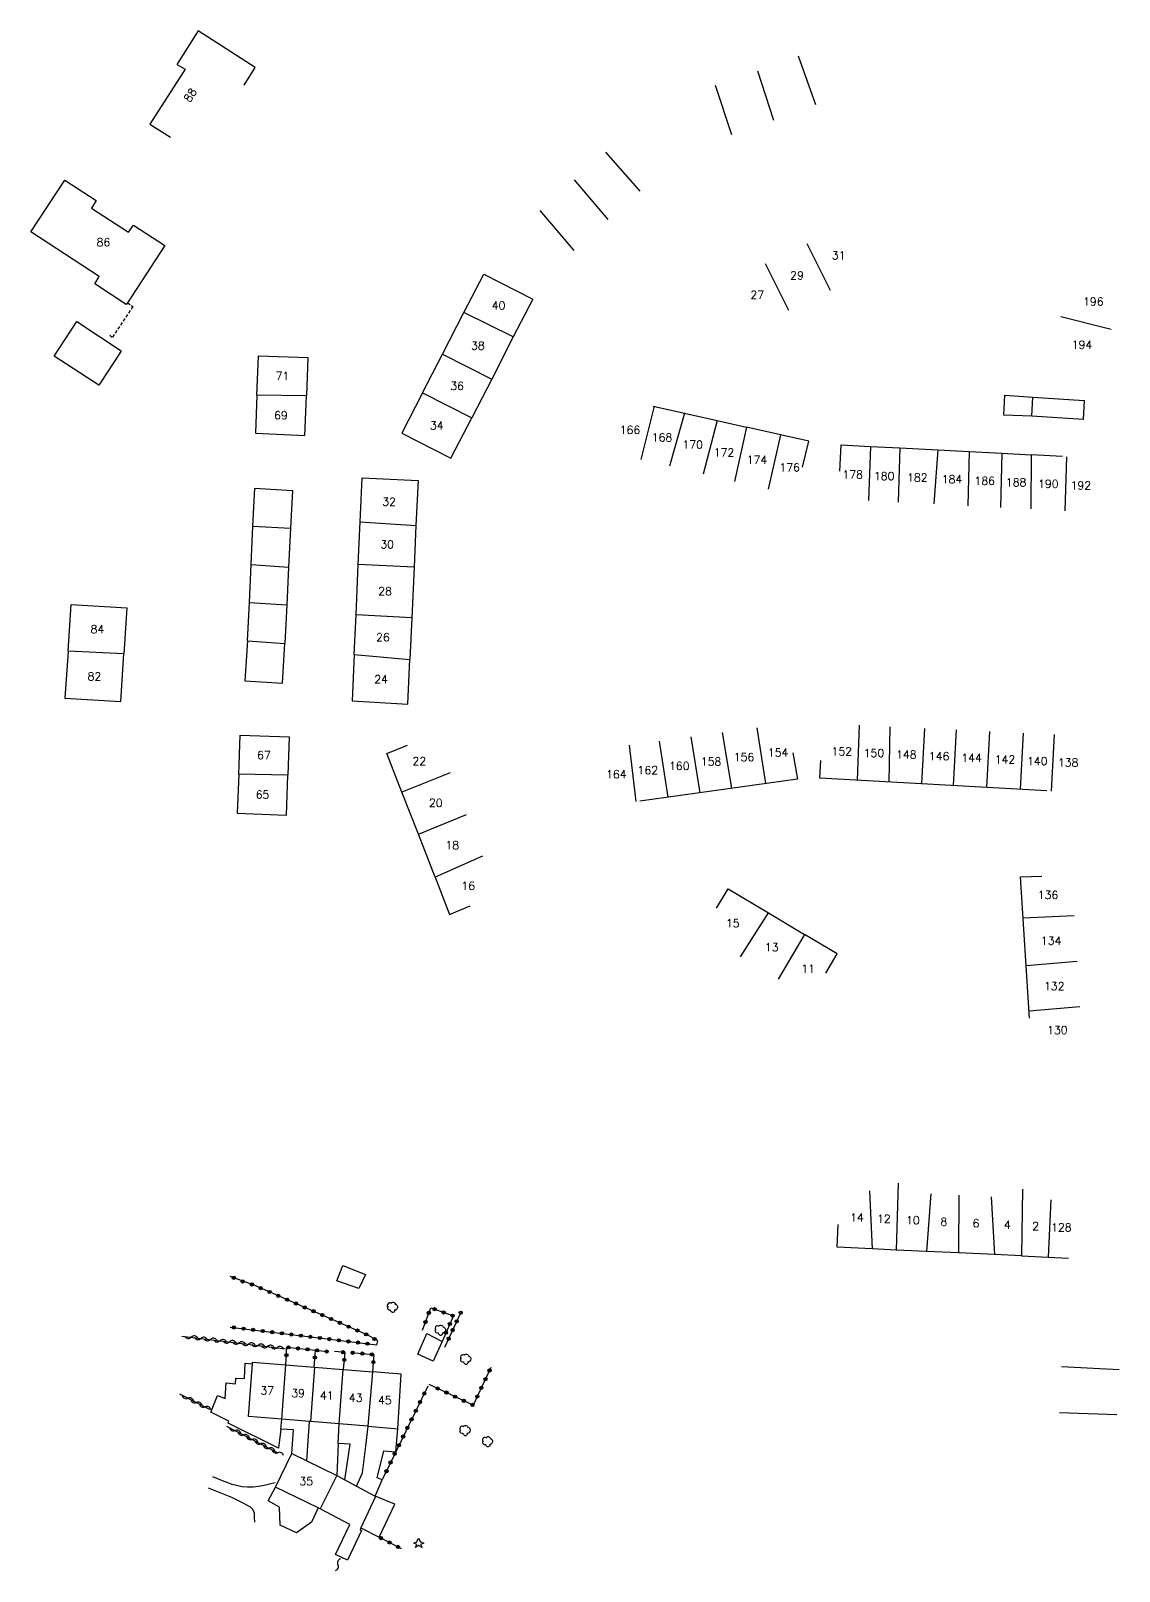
# Model space of a CAD drawing. Header units: millimetres. Extents: x 79056 to 79975, y 144167 to 145000.
# Drawn here: x 79161.6 to 79331.6, y 144595.5 to 144836.1 of the extents above; entities that cross this region are included whole.
import ezdxf
from ezdxf.enums import TextEntityAlignment as Align

# ---------------------------------------------------------------- set-up
doc = ezdxf.new("R2010")
doc.units = ezdxf.units.MM
doc.linetypes.add('DASHED', pattern=[0.75, 0.5, -0.25])
doc.layers.get('0').update_dxf_attribs({"linetype": 'CONTINUOUS'})
for name, color, linetype in [('W0017', 7, 'CONTINUOUS'), ('W0100', 7, 'CONTINUOUS'), ('W0101', 7, 'CONTINUOUS'), ('W0104', 1, 'CONTINUOUS'), ('W0112', 1, 'DASHED'), ('W0300', 7, 'CONTINUOUS'), ('W0303', 7, 'CONTINUOUS'), ('W0310', 3, 'CONTINUOUS'), ('W0323', 7, 'CONTINUOUS'), ('W0991', 7, 'CONTINUOUS'), ('W1102', 7, 'CONTINUOUS')]:
    doc.layers.add(name, color=color, linetype=linetype)
doc.styles.get("Standard").update_dxf_attribs({"font": 'romans.shx', "width": 0.85})

# ---------------------------------------------------------------- blocks, each defined once
blk = doc.blocks.new('T303')
for p, q in [((-0.77, 0), (-0.28, 0.21)), ((-0.28, -0.21), (-0.77, 0)), ((-0.28, 0.21), (0, 0.83)), ((0, 0.83), (0.28, 0.21)), ((0.28, 0.21), (0.83, 0)), ((0.83, 0), (0.28, -0.21)), ((-0.49, -0.63), (-0.28, -0.21)), ((0, -0.35), (-0.49, -0.63)), ((0.56, -0.63), (0, -0.35)), ((0.28, -0.21), (0.56, -0.63))]:
    blk.add_line(p, q)
blk = doc.blocks.new('T300')
for p, q in [((-0.8, 0.51), (-0.86, 0.34)), ((-0.86, 0.34), (-0.86, 0.17)), ((-0.86, 0.17), (-0.74, 0.06)), ((-0.69, 0.63), (-0.8, 0.51)), ((-0.8, -0.06), (-0.74, 0.06)), ((-0.74, 0.06), (-0.69, 0.11)), ((-0.57, 0.69), (-0.69, 0.63)), ((-0.46, 0.69), (-0.57, 0.69)), ((-0.29, 0.63), (-0.46, 0.69)), ((-0.29, 0.63), (-0.17, 0.74)), ((-0.23, 0.57), (-0.29, 0.63)), ((-0.17, 0.74), (-0.06, 0.8)), ((-0.06, 0.8), (0.06, 0.8)), ((0.06, 0.8), (0.23, 0.74)), ((0.23, 0.74), (0.34, 0.63)), ((0.34, 0.63), (0.4, 0.51)), ((0.46, 0.46), (0.34, 0.46)), ((0.4, 0.51), (0.4, 0.46)), ((0.57, 0.4), (0.46, 0.46)), ((0.57, 0.4), (0.69, 0.29)), ((0.69, 0.29), (0.74, 0.17)), ((0.74, 0.06), (0.69, -0.17)), ((0.74, 0.17), (0.74, 0.06)), ((-0.8, -0.17), (-0.8, -0.06)), ((-0.8, -0.23), (-0.8, -0.17)), ((-0.74, -0.34), (-0.8, -0.23)), ((-0.69, -0.4), (-0.74, -0.34)), ((-0.51, -0.46), (-0.69, -0.4)), ((-0.4, -0.46), (-0.51, -0.46)), ((-0.4, -0.46), (-0.34, -0.46)), ((-0.34, -0.46), (-0.34, -0.4)), ((-0.34, -0.51), (-0.34, -0.46)), ((-0.29, -0.63), (-0.34, -0.51)), ((-0.17, -0.74), (-0.29, -0.63)), ((-0.06, -0.8), (-0.17, -0.74)), ((0.06, -0.8), (-0.06, -0.8)), ((0.17, -0.74), (0.06, -0.8)), ((0.23, -0.69), (0.17, -0.74)), ((0.29, -0.46), (0.23, -0.46)), ((0.29, -0.63), (0.23, -0.69)), ((0.46, -0.4), (0.29, -0.46)), ((0.34, -0.51), (0.29, -0.63)), ((0.34, -0.51), (0.34, -0.46)), ((0.57, -0.34), (0.46, -0.4)), ((0.63, -0.29), (0.57, -0.34)), ((0.69, -0.17), (0.63, -0.29))]:
    blk.add_line(p, q)
blk = doc.blocks.new('t310o')
at = {"color": 0, "linetype": 'Continuous'}
for centre, start, end in [((-0.5, 0.38), 216.8699, 323.1304), ((0.5, -0.37), 36.8699, 143.1303)]:
    blk.add_arc(centre, 0.625, start, end, dxfattribs=at)
blk = doc.blocks.new('t323o')
at = {"color": 0, "linetype": 'Continuous'}
for radius in [0.25, 0.15]:
    blk.add_circle((0, 0), radius, dxfattribs=at)

msp = doc.modelspace()

# ---------------------------------------------------------------- linework, layer by layer
at = {"layer": 'W0017'}
for points in [[(79199.73, 144609.35), (79198.86, 144609.12), (79198, 144608.89), (79197.12, 144608.73), (79196.28, 144608.66), (79195.43, 144608.65), (79194.6, 144608.7), (79193.04, 144609.06), (79191.51, 144609.66), (79189.98, 144610.26)], [(79189.27, 144608.53), (79191.1, 144607.8), (79192.93, 144607.07), (79194.67, 144606.2), (79195.26, 144605.89), (79195.84, 144605.57), (79196.27, 144605.16), (79196.46, 144604.57), (79196.48, 144603.89), (79196.51, 144603.2)]]:
    msp.add_lwpolyline(points, dxfattribs=at)
at = {"layer": 'W0100'}
msp.add_lwpolyline([(79194.92, 144827.62), (79196.62, 144830.34), (79187.73, 144836.09), (79184.36, 144830.83), (79185.67, 144830.09), (79180.14, 144821.52), (79183.37, 144819.48)], dxfattribs=at)
at = {"layer": 'W0101'}
for points in [[(79176.48, 144793.36), (79171.54, 144796.55), (79172.25, 144797.73), (79161.56, 144804.71), (79166.86, 144812.78), (79171.77, 144809.57), (79171.05, 144808.41), (79176.84, 144804.65), (79177.61, 144805.73), (79182.5, 144802.57), (79176.65, 144793.62)], [(79206.79, 144605.24), (79206.44, 144605.41), (79199.81, 144608.67), (79202.35, 144613.92), (79204.68, 144612.77), (79209.37, 144610.46), (79206.79, 144605.24)]]:
    msp.add_lwpolyline(points, close=True, dxfattribs=at)
for points in [[(79229.24, 144792.1), (79232.34, 144798.1), (79239.99, 144794.18), (79236.95, 144788.28)], [(79225.89, 144785.6), (79229.24, 144792.1)], [(79236.95, 144788.28), (79233.57, 144781.71)], [(79196.9, 144779.19), (79197.16, 144785.3), (79197.16, 144785.33), (79204.84, 144785.08), (79204.62, 144779.06)], [(79222.78, 144779.57), (79225.89, 144785.6)], [(79222.78, 144779.57), (79219.51, 144773.24), (79227.21, 144769.35), (79230.45, 144775.65)], [(79233.57, 144781.71), (79230.45, 144775.65)], [(79196.9, 144779.19), (79196.66, 144773.25), (79204.4, 144772.89), (79204.62, 144779.06)], [(79258.8, 144777.49), (79263.72, 144776.38)], [(79263.72, 144776.38), (79268.8, 144775.23)], [(79268.8, 144775.23), (79273.38, 144774.19)], [(79278.68, 144773), (79273.38, 144774.19)], [(79282.16, 144767.94), (79283.11, 144771.99), (79278.68, 144773)], [(79287.97, 144767.33), (79287.97, 144767.33), (79288.18, 144771.42), (79292.76, 144771.18)], [(79292.76, 144771.18), (79297.35, 144770.94)], [(79297.35, 144770.94), (79303.26, 144770.63)], [(79303.26, 144770.63), (79308.16, 144770.38)], [(79308.16, 144770.38), (79313.28, 144770.11)], [(79313.28, 144770.11), (79317.87, 144769.87)], [(79322.74, 144769.62), (79317.87, 144769.87)], [(79213.03, 144759.42), (79213.34, 144766.26), (79222.06, 144765.87), (79221.74, 144758.83)], [(79212.73, 144752.75), (79213.03, 144759.42)], [(79221.74, 144758.83), (79221.44, 144752.35)], [(79212.38, 144744.86), (79212.73, 144752.75)], [(79221.44, 144752.35), (79221.08, 144744.4)], [(79167.37, 144739.19), (79167.84, 144746.5), (79176.54, 144745.96), (79176.1, 144738.8)], [(79212.1, 144738.7), (79212.38, 144744.86)], [(79221.08, 144744.4), (79220.79, 144737.9)], [(79167.37, 144739.19), (79166.9, 144731.85), (79175.64, 144731.34), (79176.1, 144738.8)], [(79212.1, 144738.7), (79211.78, 144731.43), (79220.47, 144730.93), (79220.79, 144737.9)], [(79194.04, 144720.02), (79194.28, 144726.08), (79201.93, 144725.82), (79201.71, 144719.85)], [(79219.53, 144717.21), (79217.17, 144723.25), (79220.42, 144724.55)], [(79280.63, 144723.35), (79280.63, 144723.35), (79281.34, 144719.22), (79256.7, 144715.79)], [(79320.31, 144717.4), (79284.87, 144719.37), (79285, 144722.12)], [(79194.04, 144720.02), (79193.8, 144713.91), (79201.49, 144713.6), (79201.71, 144719.85)], [(79222.11, 144710.63), (79219.53, 144717.21)], [(79224.73, 144703.93), (79222.11, 144710.63)], [(79224.73, 144703.93), (79227, 144698.09), (79230.23, 144699.42)], [(79317.62, 144681.87), (79316.2, 144703.97), (79319.52, 144704.05)], [(79268.69, 144699.07), (79270.5, 144702.1), (79276.8, 144698.35)], [(79276.8, 144698.35), (79282.46, 144694.97)], [(79285.76, 144688.9), (79287.57, 144691.92), (79282.46, 144694.97)], [(79293.02, 144645.85), (79287.53, 144646.11), (79287.7, 144649.65)], [(79296.75, 144645.68), (79293.02, 144645.85)], [(79301.53, 144645.45), (79296.75, 144645.68)], [(79306.57, 144645.22), (79301.53, 144645.45)], [(79312.16, 144644.96), (79306.57, 144645.22)], [(79316.33, 144644.76), (79312.16, 144644.96)], [(79316.33, 144644.76), (79320.53, 144644.57)], [(79320.53, 144644.57), (79323.69, 144644.42)], [(79200.77, 144619.28), (79195.58, 144619.71), (79196.19, 144627.93), (79196.21, 144628.18), (79201.43, 144627.76)], [(79201.43, 144627.76), (79205.84, 144627.41), (79205.88, 144627.4)], [(79205.88, 144627.4), (79210.35, 144627.04)], [(79210.35, 144627.04), (79210.41, 144627.04), (79214.96, 144626.67)], [(79214.24, 144618.16), (79214.29, 144618.15), (79218.89, 144617.77), (79219.44, 144626.31), (79214.96, 144626.67)], [(79205.25, 144618.9), (79205.08, 144618.92), (79200.77, 144619.28)], [(79209.72, 144618.53), (79205.25, 144618.9)], [(79214.24, 144618.16), (79209.72, 144618.53)]]:
    msp.add_lwpolyline(points, dxfattribs=at)
at = {"layer": 'W0104'}
for points in [[(79172.21, 144780.77), (79165.19, 144785.28), (79168.73, 144790.68), (79175.7, 144786.09), (79175.37, 144785.59), (79172.5, 144781.2), (79172.21, 144780.77)], [(79212.81, 144639.69), (79209.37, 144640.86), (79210.3, 144643.27), (79213.83, 144641.87), (79212.81, 144639.69)], [(79224.43, 144628.32), (79222.03, 144629.43), (79223.44, 144632.64), (79225.84, 144631.39), (79224.43, 144628.32)]]:
    msp.add_lwpolyline(points, close=True, dxfattribs=at)
for points in [[(79317.96, 144775.89), (79313.6, 144776.08), (79313.75, 144779.19), (79318.12, 144778.86)], [(79317.96, 144775.89), (79318.12, 144778.86)], [(79318.12, 144778.86), (79326.17, 144778.37), (79325.99, 144775.38), (79317.96, 144775.89)], [(79196.26, 144758.72), (79196.57, 144764.68), (79202.44, 144764.29), (79202.12, 144758.41)], [(79196, 144752.72), (79196.26, 144758.72)], [(79196.26, 144758.72), (79202.12, 144758.41)], [(79202.12, 144758.41), (79201.83, 144752.34)], [(79195.71, 144746.79), (79196, 144752.72)], [(79196, 144752.72), (79201.83, 144752.34)], [(79201.83, 144752.34), (79201.56, 144746.46)], [(79195.41, 144740.81), (79195.71, 144746.79)], [(79195.71, 144746.79), (79201.56, 144746.46)], [(79201.56, 144746.46), (79201.23, 144740.4)], [(79195.41, 144740.81), (79194.98, 144734.56), (79200.9, 144734.22), (79201.23, 144740.4)], [(79195.41, 144740.81), (79201.23, 144740.4)], [(79200.63, 144617.7), (79200.24, 144614.75), (79192.39, 144618.66), (79192.52, 144618.97), (79189.68, 144620.34), (79190.75, 144622.94), (79191.92, 144622.52), (79192.06, 144624.92), (79193.56, 144624.78), (79193.59, 144625.69), (79194.93, 144625.6), (79195.04, 144628.02), (79196.19, 144627.93)], [(79200.63, 144617.7), (79200.77, 144619.28)], [(79204.68, 144612.77), (79204.87, 144615.9), (79205.08, 144618.92)], [(79209.56, 144615.48), (79209.72, 144618.53)], [(79202.35, 144613.92), (79202.62, 144617.62), (79200.63, 144617.7)], [(79212.45, 144608.81), (79213.41, 144610.89), (79213.93, 144615.07), (79214.29, 144618.15)], [(79213.15, 144602.29), (79215.98, 144600.85), (79218.42, 144605.98), (79215.39, 144607.24), (79216.48, 144609.79), (79215.66, 144610.13), (79216.72, 144614.33), (79218.57, 144614.19), (79218.89, 144617.77)], [(79209.56, 144615.48), (79209.37, 144610.46)], [(79210.61, 144609.8), (79211.44, 144615.34), (79209.56, 144615.48)], [(79206.44, 144605.41), (79205.44, 144603.16), (79203.06, 144601.53), (79200.51, 144602.74), (79200.44, 144605.51), (79198.66, 144606.5), (79199.81, 144608.67)], [(79209.37, 144610.46), (79210.61, 144609.8), (79212.45, 144608.81), (79215.39, 144607.24), (79215.43, 144607.21), (79213.15, 144602.29), (79213.04, 144602.02), (79213.22, 144601.9), (79211.03, 144597.26), (79209.16, 144598.11), (79211.42, 144602.82), (79206.79, 144605.24)]]:
    msp.add_lwpolyline(points, dxfattribs=at)
at = {"layer": 'W0112'}
msp.add_lwpolyline([(79176.65, 144793.62), (79177.51, 144793.02), (79174.29, 144788.2), (79173.73, 144788.6)], dxfattribs=at)
at = {"layer": 'W0310'}
for points in [[(79185.16, 144632.25), (79201.36, 144630.27)], [(79184.77, 144623.2), (79189.49, 144620.84)], [(79192.16, 144618.19), (79200.16, 144614.02)]]:
    msp.add_lwpolyline(points, dxfattribs=at)
at = {"layer": 'W0323'}
for points in [[(79215.65, 144630.86), (79215.76, 144631.48), (79214.33, 144632.36), (79196.44, 144640.19), (79192.73, 144641.55)], [(79222.74, 144633.19), (79224.04, 144636.66), (79227.6, 144635.4), (79225.84, 144631.39)], [(79228.63, 144635.7), (79226.22, 144630.46)], [(79192.72, 144633.65), (79215.65, 144630.86)], [(79201.43, 144627.76), (79201.56, 144630.5), (79206.03, 144630.04), (79207.86, 144629.83)], [(79205.84, 144627.41), (79206.03, 144630.04)], [(79210.41, 144627.04), (79210.66, 144629.69), (79208.99, 144629.82)], [(79211.61, 144629.66), (79215.16, 144629.35), (79214.96, 144626.67)], [(79233.45, 144627.33), (79230.69, 144621.45)], [(79223.59, 144624.4), (79218.57, 144614.19), (79216.48, 144609.79)], [(79230.69, 144621.45), (79223.78, 144624.7)], [(79219.46, 144599.04), (79215.98, 144600.85)]]:
    msp.add_lwpolyline(points, dxfattribs=at)
at = {"layer": 'W1102'}
for points in [[(79284.23, 144824.51), (79281.53, 144832.12)], [(79275.09, 144829.84), (79277.59, 144822.15)], [(79271.12, 144819.86), (79268.55, 144827.53)], [(79251.33, 144817.15), (79256.72, 144811.05)], [(79251.78, 144806.62), (79246.49, 144812.82)], [(79241.11, 144808.01), (79246.39, 144801.79)], [(79236.95, 144788.28), (79229.24, 144792.1)], [(79225.89, 144785.6), (79233.57, 144781.71)], [(79222.78, 144779.57), (79230.45, 144775.65)], [(79204.62, 144779.06), (79196.9, 144779.19)], [(79258.95, 144777.46), (79256.87, 144769.12)], [(79263.72, 144776.38), (79261.36, 144768.08)], [(79268.8, 144775.23), (79266.59, 144766.86)], [(79273.38, 144774.19), (79271.49, 144765.72)], [(79278.68, 144773), (79276.77, 144764.49)], [(79292.76, 144771.18), (79292.45, 144762.73)], [(79297.35, 144770.94), (79297.09, 144762.49)], [(79303.26, 144770.63), (79302.67, 144762.2)], [(79308.16, 144770.38), (79307.96, 144761.92)], [(79313.28, 144770.11), (79313.07, 144761.65)], [(79317.87, 144769.87), (79317.82, 144761.41)], [(79323.37, 144769.58), (79323.1, 144761.13)], [(79213.03, 144759.42), (79221.74, 144758.83)], [(79221.44, 144752.35), (79212.73, 144752.75)], [(79221.08, 144744.4), (79212.38, 144744.86)], [(79176.1, 144738.8), (79167.37, 144739.19)], [(79212.1, 144738.7), (79220.79, 144737.9)], [(79271.1, 144717.8), (79269.64, 144726.5)], [(79274.99, 144727.22), (79276.38, 144718.53)], [(79290.99, 144727.64), (79290.68, 144719.04)], [(79295.8, 144727.41), (79295.64, 144718.77)], [(79301.2, 144727.15), (79300.74, 144718.49)], [(79305.72, 144718.21), (79306.22, 144726.91)], [(79311.38, 144726.66), (79310.9, 144717.92)], [(79255.03, 144724.51), (79256.09, 144715.71)], [(79259.72, 144725.16), (79261.08, 144716.4)], [(79264.68, 144725.83), (79266.07, 144717.1)], [(79316.63, 144726.41), (79316.14, 144717.63)], [(79321.47, 144726.17), (79320.99, 144717.36)], [(79201.71, 144719.85), (79194.04, 144720.02)], [(79227.09, 144720.22), (79219.53, 144717.21)], [(79222.11, 144710.63), (79229.61, 144713.71)], [(79232.14, 144707.2), (79224.73, 144703.93)], [(79272.45, 144691.47), (79276.8, 144698.35)], [(79324.57, 144697.88), (79316.61, 144697.49)], [(79282.46, 144694.97), (79278.31, 144687.97)], [(79325.03, 144690.76), (79317.09, 144690.09)], [(79325.49, 144683.64), (79317.55, 144683.01)], [(79292.62, 144654.92), (79293.02, 144645.85)], [(79297.06, 144656.11), (79296.75, 144645.68)], [(79302.18, 144654.46), (79301.53, 144645.45)], [(79316.49, 144655.21), (79316.33, 144644.76)], [(79306.57, 144645.22), (79306.63, 144654.24)], [(79311.63, 144653.99), (79312.16, 144644.96)], [(79320.93, 144653.54), (79320.53, 144644.57)], [(79200.77, 144619.28), (79201.43, 144627.76)], [(79205.88, 144627.4), (79205.25, 144618.9)], [(79209.72, 144618.53), (79210.35, 144627.04)], [(79214.96, 144626.67), (79214.24, 144618.16)]]:
    msp.add_lwpolyline(points, dxfattribs=at)
at = {"layer": 'W1102', "flags": 128}
for points in [[(79282.82, 144802.88), (79286.46, 144795.59)], [(79276.31, 144799.75), (79279.97, 144792.47)], [(79322.49, 144791.45), (79330.38, 144789.49)], [(79331.62, 144626.98), (79322.62, 144627.43)], [(79322.28, 144620.3), (79331.27, 144620)]]:
    msp.add_lwpolyline(points, dxfattribs=at)

# ---------------------------------------------------------------- block references
at = {"layer": 'W0300'}
for p in [(79218.12, 144636.73), (79225.59, 144633.16), (79229.55, 144628.63), (79229.46, 144617.49), (79232.98, 144615.74)]:
    msp.add_blockref('T300', p, dxfattribs=at)
at = {"layer": 'W0303'}
msp.add_blockref('T303', (79222.16, 144599.88), dxfattribs=at)
at = {"layer": 'W0310'}
for p, rotation in [((79186.64, 144632.07), 353.053077147), ((79188.13, 144631.88), 353.053077147), ((79189.62, 144631.7), 353.053077147), ((79191.11, 144631.52), 353.053077147), ((79192.6, 144631.34), 353.053077147), ((79194.09, 144631.16), 353.053077147), ((79195.58, 144630.98), 353.053077147), ((79197.07, 144630.8), 353.053077147), ((79198.56, 144630.61), 353.053077147), ((79200.05, 144630.43), 353.053077147), ((79186.11, 144622.53), 333.3717942663476), ((79187.45, 144621.86), 333.3717942663476), ((79188.8, 144621.18), 333.3717942663476), ((79193.49, 144617.49), 332.5091173449384), ((79194.82, 144616.8), 332.5091173449384), ((79196.15, 144616.11), 332.5091173449384), ((79197.48, 144615.42), 332.5091173449384), ((79198.81, 144614.72), 332.5091173449384), ((79200.14, 144614.03), 332.5091173449384), ((79209.54, 144596.54), 246.2469338012618)]:
    msp.add_blockref('t310o', p, dxfattribs=dict(at, rotation=rotation))
at = {"layer": 'W0323'}
for p, rotation in [((79193.28, 144641.35), 157.2192393970208), ((79194.66, 144640.77), 157.2192393970208), ((79196.1, 144640.31), 157.2192393970208), ((79197.48, 144639.73), 156.3654156545994), ((79198.85, 144639.13), 156.3654156545994), ((79200.23, 144638.53), 156.3654156545994), ((79201.6, 144637.93), 156.3654156545994), ((79202.98, 144637.33), 156.3654156545994), ((79204.35, 144636.72), 156.3654156545994), ((79205.72, 144636.12), 156.3654156545994), ((79207.1, 144635.52), 156.3654156545994), ((79208.47, 144634.92), 156.3654156545994), ((79223.74, 144635.86), 69.47111003375272), ((79224.65, 144636.45), 340.3778683440678), ((79226.06, 144635.94), 340.3778683440678), ((79227.47, 144635.44), 340.3778683440678), ((79228.73, 144635.91), 245.2806997421035), ((79193.28, 144633.59), 354.0298019182133), ((79194.81, 144633.4), 354.0298019182133), ((79196.3, 144633.22), 354.0298019182133), ((79197.79, 144633.04), 354.0298019182133), ((79199.28, 144632.86), 354.0298019182133), ((79200.77, 144632.68), 354.0298019182133), ((79202.26, 144632.49), 354.0298019182133), ((79209.85, 144634.32), 156.3654156545994), ((79211.22, 144633.72), 156.3654156545994), ((79212.59, 144633.12), 156.3654156545994), ((79213.97, 144632.51), 156.3654156545994), ((79223.22, 144634.45), 69.47111003375272), ((79226.44, 144632.77), 246.2903298890537), ((79227.04, 144634.14), 246.2903298890537), ((79227.47, 144633.18), 245.2806997421035), ((79228.1, 144634.54), 245.2806997421035), ((79201.82, 144630.48), 354.0851107706505), ((79203.31, 144630.32), 354.0851107706505), ((79203.74, 144632.31), 354.0298019182133), ((79204.8, 144630.17), 354.0851107706505), ((79205.23, 144632.13), 354.0298019182133), ((79206.29, 144630.01), 353.4359304831644), ((79206.72, 144631.95), 354.0298019182133), ((79208.21, 144631.77), 354.0298019182133), ((79209.7, 144631.59), 354.0298019182133), ((79211.19, 144631.41), 354.0298019182133), ((79212.68, 144631.23), 354.0298019182133), ((79214.17, 144631.05), 354.0298019182133), ((79215.27, 144631.78), 148.4844364233463), ((79226.84, 144631.82), 245.2806997421035), ((79201.5, 144629.26), 87.2647540693428), ((79205.95, 144628.9), 85.69948640406776), ((79207.78, 144629.84), 353.4359304831644), ((79210.33, 144629.72), 175.7951439275741), ((79210.55, 144628.53), 84.44554325049307), ((79211.85, 144629.64), 354.9584915206201), ((79213.35, 144629.51), 354.9584915206201), ((79214.84, 144629.38), 354.9584915206201), ((79215.07, 144628.17), 265.8763594282464), ((79232.6, 144625.52), 244.8655266862814), ((79233.24, 144626.88), 244.8655266862814), ((79223.04, 144623.28), 243.838274885215), ((79225.14, 144624.06), 154.8216516211025), ((79226.5, 144623.42), 154.8216516211025), ((79227.86, 144622.78), 154.8216516211025), ((79231.33, 144622.81), 244.8655266862814), ((79231.96, 144624.16), 244.8655266862814), ((79221.72, 144620.59), 243.838274885215), ((79222.38, 144621.93), 243.838274885215), ((79229.21, 144622.14), 154.8216516211025), ((79230.57, 144621.5), 154.8216516211025), ((79221.05, 144619.24), 243.838274885215), ((79219.73, 144616.55), 243.838274885215), ((79220.39, 144617.9), 243.838274885215), ((79218.41, 144613.85), 244.6018360972751), ((79219.07, 144615.2), 243.838274885215), ((79217.13, 144611.14), 244.6018360972751), ((79217.77, 144612.5), 244.6018360972751), ((79216.27, 144600.7), 152.5707868371951), ((79217.6, 144600.01), 152.5707868371951), ((79218.94, 144599.32), 152.5707868371951)]:
    msp.add_blockref('t323o', p, dxfattribs=dict(at, rotation=rotation))

# ---------------------------------------------------------------- texts
at = {"layer": 'W0991'}
msp.add_text('88', height=1.25, rotation=56.9546, dxfattribs=at).set_placement((79186.41, 144824.81))
for s, p in [('86', (79172.9, 144803.07)), ('31', (79287.78, 144801.02)), ('29', (79281.28, 144797.89)), ('27', (79275.07, 144794.88)), ('196', (79327.57, 144793.8)), ('40', (79234.64, 144793.19)), ('38', (79231.41, 144786.91)), ('194', (79325.81, 144787.06)), ('71', (79200.88, 144782.2)), ('36', (79228.17, 144780.63)), ('69', (79200.64, 144776.04)), ('34', (79224.99, 144774.46)), ('166', (79255.18, 144773.76)), ('168', (79260.19, 144772.59)), ('170', (79264.98, 144771.46)), ('172', (79269.88, 144770.25)), ('174', (79275.02, 144769.1)), ('176', (79280.14, 144767.91)), ('178', (79289.98, 144766.79)), ('180', (79294.9, 144766.56)), ('182', (79300.08, 144766.32)), ('184', (79305.5, 144766.05)), ('186', (79310.61, 144765.81)), ('188', (79315.51, 144765.57)), ('190', (79320.54, 144765.34)), ('192', (79325.63, 144765.09)), ('32', (79217.54, 144762.55)), ('30', (79217.24, 144755.89)), ('28', (79216.91, 144748.58)), ('84', (79171.96, 144742.65)), ('26', (79216.58, 144741.38)), ('82', (79171.5, 144735.27)), ('24', (79216.29, 144734.81)), ('152', (79288.27, 144723.55)), ('67', (79197.99, 144722.97)), ('22', (79222.26, 144722.05)), ('160', (79262.88, 144721.29)), ('158', (79267.85, 144721.96)), ('156', (79273, 144722.66)), ('154', (79278.32, 144723.37)), ('150', (79293.29, 144723.3)), ('148', (79298.37, 144723.06)), ('146', (79303.48, 144722.8)), ('144', (79308.56, 144722.55)), ('142', (79313.77, 144722.3)), ('140', (79318.82, 144722.05)), ('138', (79323.65, 144721.81)), ('164', (79253.05, 144719.98)), ('162', (79257.97, 144720.62)), ('65', (79197.76, 144716.81)), ('20', (79224.83, 144715.51)), ('18', (79227.41, 144708.92)), ('16', (79229.9, 144702.56)), ('136', (79320.49, 144701.13)), ('15', (79271.24, 144696.71)), ('13', (79277.33, 144692.96)), ('134', (79320.99, 144693.99)), ('11', (79283.01, 144689.61)), ('132', (79321.47, 144686.9)), ('130', (79321.95, 144680.03)), ('14', (79290.64, 144650.74)), ('12', (79294.85, 144650.56)), ('10', (79299.38, 144650.34)), ('8', (79304.23, 144650.1)), ('6', (79309.24, 144649.86)), ('4', (79314.15, 144649.64)), ('2', (79318.57, 144649.42)), ('128', (79322.58, 144649.22)), ('37', (79198.5, 144623.73)), ('39', (79203.33, 144623.33)), ('41', (79207.8, 144622.97)), ('43', (79212.32, 144622.6)), ('45', (79216.88, 144622.22)), ('35', (79204.59, 144609.58))]:
    msp.add_text(s, height=1.25, dxfattribs=at).set_placement(p, align=Align.MIDDLE_CENTER)

doc.saveas('drawing.dxf')
